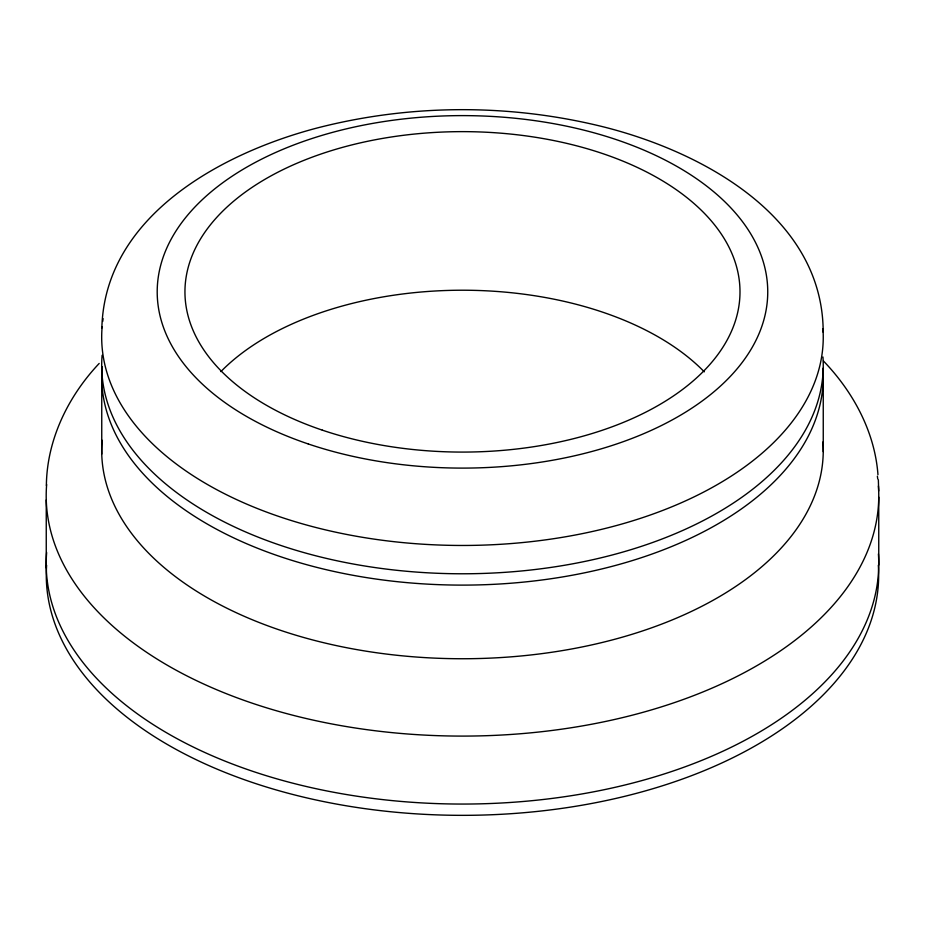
<?xml version="1.0" encoding="UTF-8"?>
<svg xmlns="http://www.w3.org/2000/svg" width="925" height="925" viewBox="0 0 925 925"><rect width="100%" height="100%" fill="white"/><g stroke="black" fill="none" stroke-linecap="round" stroke-linejoin="round"><path stroke-width="1.39" d="M46.366 485.533C46.851 439.791 68.126 396.305 99.183 363.444M101.854 327.878C104.883 215.698 222.324 152.683 317.622 127.87L318.755 127.581C411.301 103.993 509.767 103.727 602.487 126.632L603.586 126.91C701.624 151.55 823.007 216.3 823.192 332.214M823.458 361.016C853.104 391.749 874.796 431.64 877.964 474.745M878.357 479.809L878.692 490.99M878.75 497.153L878.75 565.117M823.25 378.024L823.25 451.654M101.75 380.453L101.75 454.083M46.25 499.951L46.25 567.915M878.322 565.268A416.204 240.292 0 0 1 462.477 815.341A416.204 240.292 0 0 1 46.62 565.268M822.949 328.687A360.785 208.298 0 0 1 460.974 545.461A360.785 208.298 0 0 1 102.12 326.953M102.721 321.426A360.785 208.298 0 0 1 103.114 318.674M822.949 357.004A360.785 208.298 0 0 1 460.974 573.778A360.785 208.298 0 0 1 102.12 355.281M822.949 368.335A360.785 208.298 0 0 1 460.974 585.109A360.785 208.298 0 0 1 102.12 366.601M822.949 441.965A360.785 208.298 0 0 1 460.974 658.739A360.785 208.298 0 0 1 102.12 440.231M878.415 485.972A416.285 240.338 0 0 1 461.263 736.092A416.285 240.338 0 0 1 46.643 484.573M877.374 476.202A416.285 240.338 0 0 1 877.744 478.988M878.415 553.936A416.285 240.338 0 0 1 461.263 804.056A416.285 240.338 0 0 1 46.643 552.537M220.867 371.607A277.523 160.222 0 0 1 462.708 290.219A277.523 160.222 0 0 1 704.295 371.838M322.316 430.148A277.523 160.222 0 0 0 739.988 292.786A277.523 160.222 0 0 0 325.114 152.637A277.523 160.222 0 0 0 322.316 430.148M308.303 443.977A305.273 176.247 0 0 0 767.738 292.878A305.273 176.247 0 0 0 311.378 138.715A305.273 176.247 0 0 0 308.303 443.977"/></g></svg>
